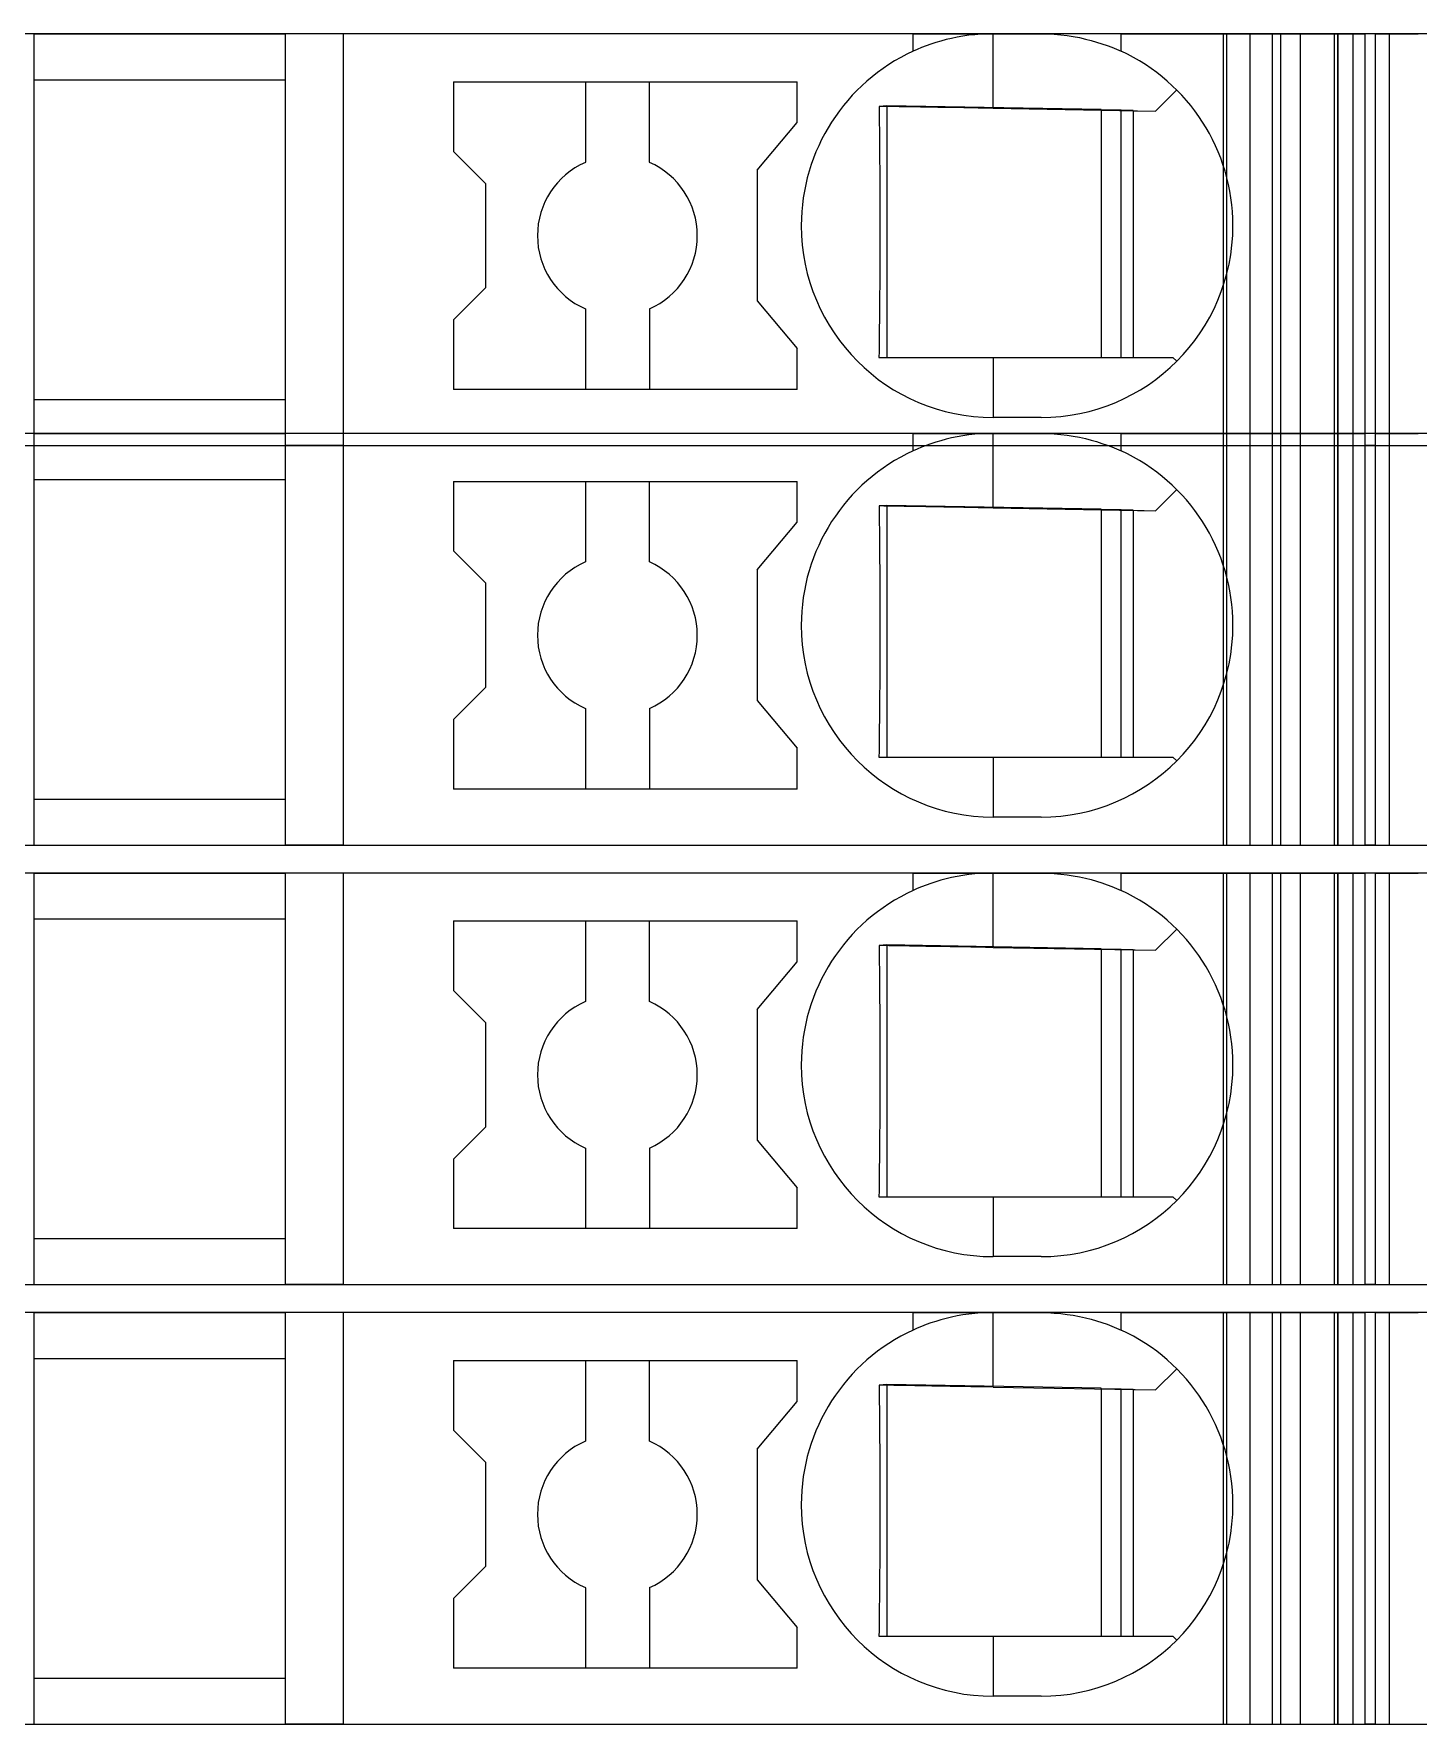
# Model space of a CAD drawing. Header units: millimetres. Extents: x 0 to 1680, y 0 to 1188.
# Drawn here: x 877.05 to 894.37, y 385.35 to 406.5 of the extents above; entities that cross this region are included whole.
import ezdxf
from ezdxf.enums import TextEntityAlignment as Align

# ---------------------------------------------------------------- set-up
doc = ezdxf.new("R2010")
doc.units = ezdxf.units.MM
for name, color, linetype, lineweight in [('EPLAN309', 5, 'Continuous', 5), ('EPLAN493', 5, 'Continuous', 5), ('MAIN-1', 7, 'Continuous', 5), ('MAIN-2', 7, 'Continuous', 5)]:
    doc.layers.add(name, color=color, linetype=linetype, lineweight=lineweight)
doc.styles.add('Tahoma', font='')
doc.styles.get('Tahoma').set_extended_font_data('Tahoma')

# ---------------------------------------------------------------- blocks, each defined once
blk = doc.blocks.new('EPLSYM_LibrarySPECIAL_Symbol12_Variant0_Placement8')
at = {"layer": 'EPLAN309', "lineweight": 13, "ltscale": 16}
blk.add_lwpolyline([(0, -5.15), (68.15, -5.15), (68.15, 0), (0, 0)], close=True, dxfattribs=at)
at = {"layer": 'EPLAN493', "color": 5, "style": 'Tahoma'}
blk.add_attdef('17_20450', text='', height=2.3478, dxfattribs=at).set_placement((0, -21.83478), align=Align.MIDDLE_RIGHT)
blk = doc.blocks.new('EPLSYM_LibrarySPECIAL_Symbol12_Variant0_Placement8_1')
at = {"layer": 'EPLAN309', "lineweight": 13, "ltscale": 16}
blk.add_lwpolyline([(0, -5.15), (68.15, -5.15), (68.15, 0), (0, 0)], close=True, dxfattribs=at)
at = {"layer": 'EPLAN493', "color": 5, "style": 'Tahoma'}
blk.add_attdef('17_20450', text='', height=2.3478, dxfattribs=at).set_placement((0, -21.83478), align=Align.MIDDLE_RIGHT)
blk = doc.blocks.new('EPLSYM_LibrarySPECIAL_Symbol12_Variant0_Placement8_2')
at = {"layer": 'EPLAN309', "lineweight": 13, "ltscale": 16}
blk.add_lwpolyline([(0, -5.15), (68.15, -5.15), (68.15, 0), (0, 0)], close=True, dxfattribs=at)
at = {"layer": 'EPLAN493', "color": 5, "style": 'Tahoma'}
blk.add_attdef('17_20450', text='', height=2.3478, dxfattribs=at).set_placement((0, -21.83478), align=Align.MIDDLE_RIGHT)
blk = doc.blocks.new('EPLSYM_LibrarySPECIAL_Symbol12_Variant0_Placement8_30')
at = {"layer": 'EPLAN309', "lineweight": 13, "ltscale": 16}
blk.add_lwpolyline([(0, -5.15), (68.15, -5.15), (68.15, 0), (0, 0)], close=True, dxfattribs=at)
at = {"layer": 'EPLAN493', "color": 5, "style": 'Tahoma'}
blk.add_attdef('17_20450', text='', height=2.3478, dxfattribs=at).set_placement((0, -21.83478), align=Align.MIDDLE_RIGHT)

msp = doc.modelspace()

# ---------------------------------------------------------------- linework, layer by layer
at = {"layer": 'MAIN-1'}
for p, q in [((877.05, 406.5), (880.2, 406.5)), ((877.05, 406.5), (877.05, 401.35)), ((880.919, 406.5), (880.2, 406.5)), ((880.2, 401.35), (880.2, 406.5)), ((888.05, 406.5), (880.919, 406.5)), ((880.919, 406.5), (880.919, 401.35)), ((888.05, 406.5), (889.05, 406.5)), ((888.05, 406.282), (888.05, 406.5)), ((888.102, 406.305), (888.05, 406.282)), ((888.156, 406.327), (888.102, 406.305)), ((888.213, 406.349), (888.156, 406.327)), ((888.272, 406.37), (888.213, 406.349)), ((888.333, 406.39), (888.272, 406.37)), ((888.397, 406.409), (888.333, 406.39)), ((888.463, 406.427), (888.397, 406.409)), ((888.531, 406.443), (888.463, 406.427)), ((888.601, 406.458), (888.531, 406.443)), ((888.673, 406.47), (888.601, 406.458)), ((888.746, 406.481), (888.673, 406.47)), ((888.821, 406.489), (888.746, 406.481)), ((888.897, 406.495), (888.821, 406.489)), ((888.973, 406.499), (888.897, 406.495)), ((889.05, 406.5), (888.973, 406.499)), ((889.05, 405.568), (889.05, 406.5)), ((889.05, 406.5), (889.65, 406.5)), ((889.65, 406.5), (889.732, 406.499)), ((890.65, 406.5), (889.65, 406.5)), ((889.732, 406.499), (889.814, 406.494)), ((889.814, 406.494), (889.896, 406.487)), ((889.896, 406.487), (889.975, 406.478)), ((889.975, 406.478), (890.053, 406.466)), ((890.053, 406.466), (890.13, 406.452)), ((890.13, 406.452), (890.204, 406.435)), ((890.204, 406.435), (890.275, 406.417)), ((890.275, 406.417), (890.345, 406.397)), ((890.345, 406.397), (890.411, 406.376)), ((890.411, 406.376), (890.475, 406.354)), ((890.475, 406.354), (890.536, 406.331)), ((890.536, 406.331), (890.594, 406.306)), ((890.594, 406.306), (890.65, 406.282)), ((890.65, 406.5), (893.704, 406.5)), ((890.65, 406.282), (890.65, 406.5)), ((893.832, 406.5), (893.704, 406.5)), ((893.704, 401.35), (893.704, 406.5)), ((893.832, 406.5), (894.367, 406.5)), ((893.832, 401.35), (893.832, 406.5)), ((877.05, 405.925), (880.2, 405.925)), ((882.3, 405.9), (882.3, 405.029)), ((882.3, 405.9), (886.6, 405.9)), ((883.95, 405.9), (883.95, 404.892)), ((884.75, 404.892), (884.75, 405.9)), ((886.6, 405.389), (886.6, 405.9)), ((891.083, 405.533), (891.347, 405.797)), ((887.624, 405.592), (887.625, 405.522)), ((887.685, 405.591), (887.624, 405.592)), ((887.625, 405.522), (887.625, 405.45)), ((887.625, 405.45), (887.626, 405.377)), ((887.746, 405.59), (887.685, 405.591)), ((887.721, 405.591), (887.721, 402.45)), ((887.809, 405.589), (887.746, 405.59)), ((887.873, 405.588), (887.809, 405.589)), ((887.937, 405.587), (887.873, 405.588)), ((888.003, 405.586), (887.937, 405.587)), ((888.071, 405.585), (888.003, 405.586)), ((888.14, 405.584), (888.071, 405.585)), ((888.21, 405.582), (888.14, 405.584)), ((888.283, 405.581), (888.21, 405.582)), ((888.358, 405.58), (888.283, 405.581)), ((888.435, 405.579), (888.358, 405.58)), ((888.514, 405.577), (888.435, 405.579)), ((888.597, 405.576), (888.514, 405.577)), ((888.682, 405.575), (888.597, 405.576)), ((888.771, 405.573), (888.682, 405.575)), ((888.862, 405.571), (888.771, 405.573)), ((888.955, 405.57), (888.862, 405.571)), ((889.05, 405.568), (888.955, 405.57)), ((889.05, 405.568), (891.083, 405.533)), ((890.4, 405.545), (890.4, 402.45)), ((890.65, 402.45), (890.65, 405.54)), ((890.8, 405.538), (890.8, 402.45)), ((886.1, 404.793), (886.6, 405.389)), ((887.626, 405.377), (887.627, 405.303)), ((887.627, 405.303), (887.628, 405.227)), ((882.7, 404.629), (882.3, 405.029)), ((887.628, 405.227), (887.628, 405.149)), ((887.628, 405.149), (887.629, 405.07)), ((887.629, 405.07), (887.63, 404.988)), ((887.63, 404.988), (887.63, 404.904)), ((887.63, 404.904), (887.631, 404.817)), ((887.631, 404.817), (887.631, 404.726)), ((882.7, 404.629), (882.7, 403.321)), ((886.1, 404.793), (886.1, 403.157)), ((887.631, 404.726), (887.632, 404.632)), ((887.632, 404.632), (887.633, 404.534)), ((887.633, 404.534), (887.633, 404.431)), ((887.633, 404.431), (887.633, 404.324)), ((887.633, 404.324), (887.633, 404.213)), ((887.633, 404.213), (887.634, 404.1)), ((887.634, 404.1), (887.633, 403.979)), ((887.633, 403.979), (887.633, 403.861)), ((887.633, 403.861), (887.633, 403.747)), ((887.633, 403.747), (887.632, 403.638)), ((887.632, 403.638), (887.632, 403.534)), ((887.631, 403.339), (887.63, 403.248)), ((887.632, 403.534), (887.631, 403.434)), ((887.631, 403.434), (887.631, 403.339)), ((882.7, 403.321), (882.3, 402.921)), ((886.1, 403.157), (886.6, 402.561)), ((887.629, 403.159), (887.628, 403.073)), ((887.63, 403.248), (887.629, 403.159)), ((882.3, 402.921), (882.3, 402.05)), ((883.95, 403.058), (883.95, 402.05)), ((884.75, 403.058), (884.75, 402.05)), ((887.627, 402.908), (887.626, 402.829)), ((887.628, 402.99), (887.627, 402.908)), ((887.628, 403.073), (887.628, 402.99)), ((887.625, 402.75), (887.624, 402.674)), ((887.626, 402.829), (887.625, 402.75)), ((886.6, 402.05), (886.6, 402.561)), ((887.623, 402.524), (887.622, 402.45)), ((887.624, 402.598), (887.623, 402.524)), ((887.624, 402.674), (887.624, 402.598)), ((887.622, 402.45), (887.683, 402.45)), ((887.683, 402.45), (887.746, 402.45)), ((887.746, 402.45), (887.809, 402.45)), ((887.809, 402.45), (887.873, 402.45)), ((887.873, 402.45), (887.939, 402.45)), ((887.939, 402.45), (888.005, 402.45)), ((888.005, 402.45), (888.074, 402.45)), ((888.074, 402.45), (888.144, 402.45)), ((888.144, 402.45), (888.215, 402.45)), ((888.215, 402.45), (888.289, 402.45)), ((888.289, 402.45), (888.364, 402.45)), ((888.364, 402.45), (888.442, 402.45)), ((888.442, 402.45), (888.522, 402.45)), ((888.522, 402.45), (888.605, 402.45)), ((888.605, 402.45), (888.69, 402.45)), ((888.69, 402.45), (888.778, 402.45)), ((888.778, 402.45), (888.867, 402.45)), ((888.867, 402.45), (888.958, 402.45)), ((888.958, 402.45), (889.05, 402.45)), ((889.05, 402.45), (891.3, 402.45)), ((889.05, 402.45), (889.05, 401.7)), ((891.347, 402.403), (891.3, 402.45)), ((877.05, 401.925), (880.2, 401.925)), ((886.6, 402.05), (882.3, 402.05)), ((889.65, 401.7), (889.05, 401.7)), ((877.05, 401.5), (880.2, 401.5)), ((877.05, 401.5), (877.05, 396.35)), ((880.919, 401.5), (880.2, 401.5)), ((880.2, 396.35), (880.2, 401.5)), ((888.05, 401.5), (880.919, 401.5)), ((880.919, 401.5), (880.919, 396.35)), ((888.05, 401.5), (889.05, 401.5)), ((888.05, 401.282), (888.05, 401.5)), ((888.463, 401.427), (888.397, 401.409)), ((888.531, 401.443), (888.463, 401.427)), ((888.601, 401.458), (888.531, 401.443)), ((888.673, 401.47), (888.601, 401.458)), ((888.746, 401.481), (888.673, 401.47)), ((888.821, 401.489), (888.746, 401.481)), ((888.897, 401.495), (888.821, 401.489)), ((888.973, 401.499), (888.897, 401.495)), ((889.05, 401.5), (888.973, 401.499)), ((889.05, 400.568), (889.05, 401.5)), ((889.05, 401.5), (889.65, 401.5)), ((889.65, 401.5), (889.732, 401.499)), ((890.65, 401.5), (889.65, 401.5)), ((889.732, 401.499), (889.814, 401.494)), ((889.814, 401.494), (889.896, 401.487)), ((889.896, 401.487), (889.975, 401.478)), ((889.975, 401.478), (890.053, 401.466)), ((890.053, 401.466), (890.13, 401.452)), ((890.13, 401.452), (890.204, 401.435)), ((890.204, 401.435), (890.275, 401.417)), ((890.65, 401.5), (893.704, 401.5)), ((890.65, 401.282), (890.65, 401.5)), ((893.832, 401.5), (893.704, 401.5)), ((893.704, 396.35), (893.704, 401.5)), ((893.832, 401.5), (894.367, 401.5)), ((893.832, 396.35), (893.832, 401.5)), ((877.05, 401.35), (880.2, 401.35)), ((880.919, 401.35), (880.2, 401.35)), ((880.919, 401.35), (893.704, 401.35)), ((888.102, 401.305), (888.05, 401.282)), ((888.156, 401.327), (888.102, 401.305)), ((888.213, 401.349), (888.156, 401.327)), ((888.272, 401.37), (888.213, 401.349)), ((888.333, 401.39), (888.272, 401.37)), ((888.397, 401.409), (888.333, 401.39)), ((890.275, 401.417), (890.345, 401.397)), ((890.345, 401.397), (890.411, 401.376)), ((890.411, 401.376), (890.475, 401.354)), ((890.475, 401.354), (890.536, 401.331)), ((890.536, 401.331), (890.594, 401.306)), ((890.594, 401.306), (890.65, 401.282)), ((892.544, 401.35), (892.544, 401.35)), ((892.65, 401.35), (892.65, 401.35)), ((893.832, 401.35), (893.704, 401.35)), ((893.832, 401.35), (894.367, 401.35)), ((877.05, 400.925), (880.2, 400.925)), ((882.3, 400.9), (882.3, 400.029)), ((882.3, 400.9), (886.6, 400.9)), ((883.95, 400.9), (883.95, 399.892)), ((884.75, 399.892), (884.75, 400.9)), ((886.6, 400.389), (886.6, 400.9)), ((891.083, 400.533), (891.347, 400.797)), ((887.624, 400.592), (887.625, 400.522)), ((887.685, 400.591), (887.624, 400.592)), ((887.746, 400.59), (887.685, 400.591)), ((887.721, 400.591), (887.721, 397.45)), ((887.809, 400.589), (887.746, 400.59)), ((887.873, 400.588), (887.809, 400.589)), ((887.937, 400.587), (887.873, 400.588)), ((888.003, 400.586), (887.937, 400.587)), ((888.071, 400.585), (888.003, 400.586)), ((888.14, 400.584), (888.071, 400.585)), ((888.21, 400.582), (888.14, 400.584)), ((888.283, 400.581), (888.21, 400.582)), ((888.358, 400.58), (888.283, 400.581)), ((886.1, 399.793), (886.6, 400.389)), ((887.625, 400.522), (887.625, 400.45)), ((887.625, 400.45), (887.626, 400.377)), ((887.626, 400.377), (887.627, 400.303)), ((888.435, 400.579), (888.358, 400.58)), ((888.514, 400.577), (888.435, 400.579)), ((888.597, 400.576), (888.514, 400.577)), ((888.682, 400.575), (888.597, 400.576)), ((888.771, 400.573), (888.682, 400.575)), ((888.862, 400.571), (888.771, 400.573)), ((888.955, 400.57), (888.862, 400.571)), ((889.05, 400.568), (888.955, 400.57)), ((889.05, 400.568), (891.083, 400.533)), ((890.4, 400.545), (890.4, 397.45)), ((890.65, 397.45), (890.65, 400.54)), ((890.8, 400.538), (890.8, 397.45)), ((887.627, 400.303), (887.628, 400.227)), ((887.628, 400.227), (887.628, 400.149)), ((882.7, 399.629), (882.3, 400.029)), ((887.628, 400.149), (887.629, 400.07)), ((887.629, 400.07), (887.63, 399.988)), ((887.63, 399.988), (887.63, 399.904)), ((886.1, 399.793), (886.1, 398.157)), ((887.63, 399.904), (887.631, 399.817)), ((887.631, 399.817), (887.631, 399.726)), ((882.7, 399.629), (882.7, 398.321)), ((887.631, 399.726), (887.632, 399.632)), ((887.632, 399.632), (887.633, 399.534)), ((887.633, 399.534), (887.633, 399.431)), ((887.633, 399.431), (887.633, 399.324)), ((887.633, 399.324), (887.633, 399.213)), ((887.633, 399.213), (887.634, 399.1)), ((887.634, 399.1), (887.633, 398.979)), ((887.633, 398.979), (887.633, 398.861)), ((887.633, 398.747), (887.632, 398.638)), ((887.633, 398.861), (887.633, 398.747)), ((887.632, 398.534), (887.631, 398.434)), ((887.632, 398.638), (887.632, 398.534)), ((882.7, 398.321), (882.3, 397.921)), ((887.631, 398.339), (887.63, 398.248)), ((887.631, 398.434), (887.631, 398.339)), ((883.95, 398.058), (883.95, 397.05)), ((884.75, 398.058), (884.75, 397.05)), ((886.1, 398.157), (886.6, 397.561)), ((887.629, 398.159), (887.628, 398.073)), ((887.628, 398.073), (887.628, 397.99)), ((887.63, 398.248), (887.629, 398.159)), ((882.3, 397.921), (882.3, 397.05)), ((887.627, 397.908), (887.626, 397.829)), ((887.628, 397.99), (887.627, 397.908)), ((887.625, 397.75), (887.624, 397.674)), ((887.624, 397.674), (887.624, 397.598)), ((887.626, 397.829), (887.625, 397.75)), ((886.6, 397.05), (886.6, 397.561)), ((887.623, 397.524), (887.622, 397.45)), ((887.622, 397.45), (887.683, 397.45)), ((887.624, 397.598), (887.623, 397.524)), ((887.683, 397.45), (887.746, 397.45)), ((887.746, 397.45), (887.809, 397.45)), ((887.809, 397.45), (887.873, 397.45)), ((887.873, 397.45), (887.939, 397.45)), ((887.939, 397.45), (888.005, 397.45)), ((888.005, 397.45), (888.074, 397.45)), ((888.074, 397.45), (888.144, 397.45)), ((888.144, 397.45), (888.215, 397.45)), ((888.215, 397.45), (888.289, 397.45)), ((888.289, 397.45), (888.364, 397.45)), ((888.364, 397.45), (888.442, 397.45)), ((888.442, 397.45), (888.522, 397.45)), ((888.522, 397.45), (888.605, 397.45)), ((888.605, 397.45), (888.69, 397.45)), ((888.69, 397.45), (888.778, 397.45)), ((888.778, 397.45), (888.867, 397.45)), ((888.867, 397.45), (888.958, 397.45)), ((888.958, 397.45), (889.05, 397.45)), ((889.05, 397.45), (891.3, 397.45)), ((889.05, 397.45), (889.05, 396.7)), ((891.347, 397.403), (891.3, 397.45)), ((886.6, 397.05), (882.3, 397.05)), ((877.05, 396.925), (880.2, 396.925)), ((889.65, 396.7), (889.05, 396.7)), ((877.05, 396.35), (880.2, 396.35)), ((880.919, 396.35), (880.2, 396.35)), ((880.919, 396.35), (893.704, 396.35)), ((892.544, 396.35), (892.544, 396.35)), ((892.65, 396.35), (892.65, 396.35)), ((893.832, 396.35), (893.704, 396.35)), ((893.832, 396.35), (894.367, 396.35)), ((877.05, 396), (880.2, 396)), ((877.05, 396), (877.05, 390.85)), ((880.919, 396), (880.2, 396)), ((880.2, 390.85), (880.2, 396)), ((888.05, 396), (880.919, 396)), ((880.919, 396), (880.919, 390.85)), ((888.05, 396), (889.05, 396)), ((888.05, 395.782), (888.05, 396)), ((888.531, 395.943), (888.463, 395.927)), ((888.601, 395.958), (888.531, 395.943)), ((888.673, 395.97), (888.601, 395.958)), ((888.746, 395.981), (888.673, 395.97)), ((888.821, 395.989), (888.746, 395.981)), ((888.897, 395.995), (888.821, 395.989)), ((888.973, 395.999), (888.897, 395.995)), ((889.05, 396), (888.973, 395.999)), ((889.05, 395.068), (889.05, 396)), ((889.05, 396), (889.65, 396)), ((889.65, 396), (889.732, 395.999)), ((890.65, 396), (889.65, 396)), ((889.732, 395.999), (889.814, 395.994)), ((889.814, 395.994), (889.896, 395.987)), ((889.896, 395.987), (889.975, 395.978)), ((889.975, 395.978), (890.053, 395.966)), ((890.053, 395.966), (890.13, 395.952)), ((890.13, 395.952), (890.204, 395.935)), ((890.204, 395.935), (890.275, 395.917)), ((890.65, 396), (893.704, 396)), ((890.65, 395.782), (890.65, 396)), ((893.832, 396), (893.704, 396)), ((893.704, 390.85), (893.704, 396)), ((893.832, 396), (894.367, 396)), ((893.832, 390.85), (893.832, 396)), ((888.102, 395.805), (888.05, 395.782)), ((888.156, 395.827), (888.102, 395.805)), ((888.213, 395.849), (888.156, 395.827)), ((888.272, 395.87), (888.213, 395.849)), ((888.333, 395.89), (888.272, 395.87)), ((888.397, 395.909), (888.333, 395.89)), ((888.463, 395.927), (888.397, 395.909)), ((890.275, 395.917), (890.345, 395.897)), ((890.345, 395.897), (890.411, 395.876)), ((890.411, 395.876), (890.475, 395.854)), ((890.475, 395.854), (890.536, 395.831)), ((890.536, 395.831), (890.594, 395.806)), ((890.594, 395.806), (890.65, 395.782)), ((877.05, 395.425), (880.2, 395.425)), ((882.3, 395.4), (882.3, 394.529)), ((882.3, 395.4), (886.6, 395.4)), ((883.95, 395.4), (883.95, 394.392)), ((884.75, 394.392), (884.75, 395.4)), ((886.6, 394.889), (886.6, 395.4)), ((891.083, 395.033), (891.347, 395.297)), ((887.624, 395.092), (887.625, 395.022)), ((887.685, 395.091), (887.624, 395.092)), ((887.746, 395.09), (887.685, 395.091)), ((887.721, 395.091), (887.721, 391.95)), ((887.809, 395.089), (887.746, 395.09)), ((887.873, 395.088), (887.809, 395.089)), ((887.937, 395.087), (887.873, 395.088)), ((888.003, 395.086), (887.937, 395.087)), ((888.071, 395.085), (888.003, 395.086)), ((888.14, 395.084), (888.071, 395.085)), ((888.21, 395.082), (888.14, 395.084)), ((888.283, 395.081), (888.21, 395.082)), ((886.1, 394.293), (886.6, 394.889)), ((887.625, 395.022), (887.625, 394.95)), ((887.625, 394.95), (887.626, 394.877)), ((887.626, 394.877), (887.627, 394.803)), ((888.358, 395.08), (888.283, 395.081)), ((888.435, 395.079), (888.358, 395.08)), ((888.514, 395.077), (888.435, 395.079)), ((888.597, 395.076), (888.514, 395.077)), ((888.682, 395.075), (888.597, 395.076)), ((888.771, 395.073), (888.682, 395.075)), ((888.862, 395.071), (888.771, 395.073)), ((888.955, 395.07), (888.862, 395.071)), ((889.05, 395.068), (888.955, 395.07)), ((889.05, 395.068), (891.083, 395.033)), ((890.4, 395.045), (890.4, 391.95)), ((890.65, 391.95), (890.65, 395.04)), ((890.8, 395.038), (890.8, 391.95)), ((887.627, 394.803), (887.628, 394.727)), ((887.628, 394.727), (887.628, 394.649)), ((882.7, 394.129), (882.3, 394.529)), ((887.628, 394.649), (887.629, 394.57)), ((887.629, 394.57), (887.63, 394.488)), ((887.63, 394.488), (887.63, 394.404)), ((886.1, 394.293), (886.1, 392.657)), ((887.63, 394.404), (887.631, 394.317)), ((887.631, 394.317), (887.631, 394.226)), ((882.7, 394.129), (882.7, 392.821)), ((887.631, 394.226), (887.632, 394.132)), ((887.632, 394.132), (887.633, 394.034)), ((887.633, 394.034), (887.633, 393.931)), ((887.633, 393.931), (887.633, 393.824)), ((887.633, 393.824), (887.633, 393.713)), ((887.633, 393.713), (887.634, 393.6)), ((887.634, 393.6), (887.633, 393.479)), ((887.633, 393.479), (887.633, 393.361)), ((887.633, 393.247), (887.632, 393.138)), ((887.633, 393.361), (887.633, 393.247)), ((887.632, 393.034), (887.631, 392.934)), ((887.632, 393.138), (887.632, 393.034)), ((882.7, 392.821), (882.3, 392.421)), ((887.631, 392.839), (887.63, 392.748)), ((887.631, 392.934), (887.631, 392.839)), ((883.95, 392.558), (883.95, 391.55)), ((884.75, 392.558), (884.75, 391.55)), ((886.1, 392.657), (886.6, 392.061)), ((887.629, 392.659), (887.628, 392.573)), ((887.628, 392.573), (887.628, 392.49)), ((887.63, 392.748), (887.629, 392.659)), ((882.3, 392.421), (882.3, 391.55)), ((887.627, 392.408), (887.626, 392.329)), ((887.628, 392.49), (887.627, 392.408)), ((887.625, 392.25), (887.624, 392.174)), ((887.624, 392.174), (887.624, 392.098)), ((887.626, 392.329), (887.625, 392.25)), ((886.6, 391.55), (886.6, 392.061)), ((887.623, 392.024), (887.622, 391.95)), ((887.622, 391.95), (887.683, 391.95)), ((887.624, 392.098), (887.623, 392.024)), ((887.683, 391.95), (887.746, 391.95)), ((887.746, 391.95), (887.809, 391.95)), ((887.809, 391.95), (887.873, 391.95)), ((887.873, 391.95), (887.939, 391.95)), ((887.939, 391.95), (888.005, 391.95)), ((888.005, 391.95), (888.074, 391.95)), ((888.074, 391.95), (888.144, 391.95)), ((888.144, 391.95), (888.215, 391.95)), ((888.215, 391.95), (888.289, 391.95)), ((888.289, 391.95), (888.364, 391.95)), ((888.364, 391.95), (888.442, 391.95)), ((888.442, 391.95), (888.522, 391.95)), ((888.522, 391.95), (888.605, 391.95)), ((888.605, 391.95), (888.69, 391.95)), ((888.69, 391.95), (888.778, 391.95)), ((888.778, 391.95), (888.867, 391.95)), ((888.867, 391.95), (888.958, 391.95)), ((888.958, 391.95), (889.05, 391.95)), ((889.05, 391.95), (891.3, 391.95)), ((889.05, 391.95), (889.05, 391.2)), ((891.347, 391.903), (891.3, 391.95)), ((886.6, 391.55), (882.3, 391.55)), ((877.05, 391.425), (880.2, 391.425)), ((889.65, 391.2), (889.05, 391.2)), ((877.05, 390.85), (880.2, 390.85)), ((880.919, 390.85), (880.2, 390.85)), ((880.919, 390.85), (893.704, 390.85)), ((892.544, 390.85), (892.544, 390.85)), ((892.65, 390.85), (892.65, 390.85)), ((893.832, 390.85), (893.704, 390.85)), ((893.832, 390.85), (894.367, 390.85)), ((877.05, 390.5), (880.2, 390.5)), ((877.05, 390.5), (877.05, 385.35)), ((880.919, 390.5), (880.2, 390.5)), ((880.2, 385.35), (880.2, 390.5)), ((888.05, 390.5), (880.919, 390.5)), ((880.919, 390.5), (880.919, 385.35)), ((888.05, 390.5), (889.05, 390.5)), ((888.05, 390.282), (888.05, 390.5)), ((888.531, 390.443), (888.463, 390.427)), ((888.601, 390.458), (888.531, 390.443)), ((888.673, 390.47), (888.601, 390.458)), ((888.746, 390.481), (888.673, 390.47)), ((888.821, 390.489), (888.746, 390.481)), ((888.897, 390.495), (888.821, 390.489)), ((888.973, 390.499), (888.897, 390.495)), ((889.05, 390.5), (888.973, 390.499)), ((889.05, 389.568), (889.05, 390.5)), ((889.05, 390.5), (889.65, 390.5)), ((889.65, 390.5), (889.732, 390.499)), ((890.65, 390.5), (889.65, 390.5)), ((889.732, 390.499), (889.814, 390.494)), ((889.814, 390.494), (889.896, 390.487)), ((889.896, 390.487), (889.975, 390.478)), ((889.975, 390.478), (890.053, 390.466)), ((890.053, 390.466), (890.13, 390.452)), ((890.13, 390.452), (890.204, 390.435)), ((890.204, 390.435), (890.275, 390.417)), ((890.65, 390.5), (893.704, 390.5)), ((890.65, 390.282), (890.65, 390.5)), ((893.832, 390.5), (893.704, 390.5)), ((893.704, 385.35), (893.704, 390.5)), ((893.832, 390.5), (894.367, 390.5)), ((893.832, 385.35), (893.832, 390.5)), ((888.102, 390.305), (888.05, 390.282)), ((888.156, 390.327), (888.102, 390.305)), ((888.213, 390.349), (888.156, 390.327)), ((888.272, 390.37), (888.213, 390.349)), ((888.333, 390.39), (888.272, 390.37)), ((888.397, 390.409), (888.333, 390.39)), ((888.463, 390.427), (888.397, 390.409)), ((890.275, 390.417), (890.345, 390.397)), ((890.345, 390.397), (890.411, 390.376)), ((890.411, 390.376), (890.475, 390.354)), ((890.475, 390.354), (890.536, 390.331)), ((890.536, 390.331), (890.594, 390.306)), ((890.594, 390.306), (890.65, 390.282)), ((877.05, 389.925), (880.2, 389.925)), ((882.3, 389.9), (882.3, 389.029)), ((882.3, 389.9), (886.6, 389.9)), ((883.95, 389.9), (883.95, 388.892)), ((884.75, 388.892), (884.75, 389.9)), ((886.6, 389.389), (886.6, 389.9)), ((891.083, 389.533), (891.347, 389.797)), ((887.624, 389.592), (887.625, 389.522)), ((887.685, 389.591), (887.624, 389.592)), ((887.746, 389.59), (887.685, 389.591)), ((887.721, 389.591), (887.721, 386.45)), ((887.809, 389.589), (887.746, 389.59)), ((887.873, 389.588), (887.809, 389.589)), ((887.937, 389.587), (887.873, 389.588)), ((888.003, 389.586), (887.937, 389.587)), ((888.071, 389.585), (888.003, 389.586)), ((888.14, 389.584), (888.071, 389.585)), ((888.21, 389.582), (888.14, 389.584)), ((886.1, 388.793), (886.6, 389.389)), ((887.625, 389.522), (887.625, 389.45)), ((887.625, 389.45), (887.626, 389.377)), ((887.626, 389.377), (887.627, 389.303)), ((888.283, 389.581), (888.21, 389.582)), ((888.358, 389.58), (888.283, 389.581)), ((888.435, 389.579), (888.358, 389.58)), ((888.514, 389.577), (888.435, 389.579)), ((888.597, 389.576), (888.514, 389.577)), ((888.682, 389.575), (888.597, 389.576)), ((888.771, 389.573), (888.682, 389.575)), ((888.862, 389.571), (888.771, 389.573)), ((888.955, 389.57), (888.862, 389.571)), ((889.05, 389.568), (888.955, 389.57)), ((889.05, 389.568), (891.083, 389.533)), ((890.4, 389.545), (890.4, 386.45)), ((890.65, 386.45), (890.65, 389.54)), ((890.8, 389.538), (890.8, 386.45)), ((887.627, 389.303), (887.628, 389.227)), ((887.628, 389.227), (887.628, 389.149)), ((882.7, 388.629), (882.3, 389.029)), ((887.628, 389.149), (887.629, 389.07)), ((887.629, 389.07), (887.63, 388.988)), ((887.63, 388.988), (887.63, 388.904)), ((886.1, 388.793), (886.1, 387.157)), ((887.63, 388.904), (887.631, 388.817)), ((887.631, 388.817), (887.631, 388.726)), ((882.7, 388.629), (882.7, 387.321)), ((887.631, 388.726), (887.632, 388.632)), ((887.632, 388.632), (887.633, 388.534)), ((887.633, 388.534), (887.633, 388.431)), ((887.633, 388.431), (887.633, 388.324)), ((887.633, 388.324), (887.633, 388.213)), ((887.633, 388.213), (887.634, 388.1)), ((887.634, 388.1), (887.633, 387.979)), ((887.633, 387.979), (887.633, 387.861)), ((887.633, 387.747), (887.632, 387.638)), ((887.633, 387.861), (887.633, 387.747)), ((887.632, 387.534), (887.631, 387.434)), ((887.632, 387.638), (887.632, 387.534)), ((882.7, 387.321), (882.3, 386.921)), ((887.631, 387.339), (887.63, 387.248)), ((887.631, 387.434), (887.631, 387.339)), ((883.95, 387.058), (883.95, 386.05)), ((884.75, 387.058), (884.75, 386.05)), ((886.1, 387.157), (886.6, 386.561)), ((887.629, 387.159), (887.628, 387.073)), ((887.628, 387.073), (887.628, 386.99)), ((887.63, 387.248), (887.629, 387.159)), ((882.3, 386.921), (882.3, 386.05)), ((887.627, 386.908), (887.626, 386.829)), ((887.628, 386.99), (887.627, 386.908)), ((887.625, 386.75), (887.624, 386.674)), ((887.624, 386.674), (887.624, 386.598)), ((887.626, 386.829), (887.625, 386.75)), ((886.6, 386.05), (886.6, 386.561)), ((887.623, 386.524), (887.622, 386.45)), ((887.622, 386.45), (887.683, 386.45)), ((887.624, 386.598), (887.623, 386.524)), ((887.683, 386.45), (887.746, 386.45)), ((887.746, 386.45), (887.809, 386.45)), ((887.809, 386.45), (887.873, 386.45)), ((887.873, 386.45), (887.939, 386.45)), ((887.939, 386.45), (888.005, 386.45)), ((888.005, 386.45), (888.074, 386.45)), ((888.074, 386.45), (888.144, 386.45)), ((888.144, 386.45), (888.215, 386.45)), ((888.215, 386.45), (888.289, 386.45)), ((888.289, 386.45), (888.364, 386.45)), ((888.364, 386.45), (888.442, 386.45)), ((888.442, 386.45), (888.522, 386.45)), ((888.522, 386.45), (888.605, 386.45)), ((888.605, 386.45), (888.69, 386.45)), ((888.69, 386.45), (888.778, 386.45)), ((888.778, 386.45), (888.867, 386.45)), ((888.867, 386.45), (888.958, 386.45)), ((888.958, 386.45), (889.05, 386.45)), ((889.05, 386.45), (891.3, 386.45)), ((889.05, 386.45), (889.05, 385.7)), ((891.347, 386.403), (891.3, 386.45)), ((886.6, 386.05), (882.3, 386.05)), ((877.05, 385.925), (880.2, 385.925)), ((889.65, 385.7), (889.05, 385.7)), ((877.05, 385.35), (880.2, 385.35)), ((880.919, 385.35), (880.2, 385.35)), ((880.919, 385.35), (893.704, 385.35)), ((892.544, 385.35), (892.544, 385.35)), ((892.65, 385.35), (892.65, 385.35)), ((893.832, 385.35), (893.704, 385.35)), ((893.832, 385.35), (894.367, 385.35))]:
    msp.add_line(p, q, dxfattribs=at)
for centre, radius, start, end in [((889.05, 404.1), 2.4, 114.6244, 180), ((889.65, 404.1), 2.4, 0, 65.3756), ((884.35, 403.975), 1, 113.5782, 180), ((884.35, 403.975), 1, 0, 66.4218), ((884.35, 403.975), 1, 180, 246.4218), ((884.35, 403.975), 1, 293.5782, 0), ((889.05, 404.1), 2.4, 180, 270), ((889.65, 404.1), 2.4, 270, 0), ((889.05, 399.1), 2.4, 114.6244, 180), ((889.65, 399.1), 2.4, 0, 65.3756), ((884.35, 398.975), 1, 113.5782, 180), ((884.35, 398.975), 1, 0, 66.4218), ((884.35, 398.975), 1, 180, 246.4218), ((884.35, 398.975), 1, 293.5782, 0), ((889.05, 399.1), 2.4, 180, 270), ((889.65, 399.1), 2.4, 270, 0), ((889.05, 393.6), 2.4, 114.6244, 180), ((889.65, 393.6), 2.4, 0, 65.3756), ((884.35, 393.475), 1, 113.5782, 180), ((884.35, 393.475), 1, 0, 66.4218), ((884.35, 393.475), 1, 180, 246.4218), ((884.35, 393.475), 1, 293.5782, 0), ((889.05, 393.6), 2.4, 180, 270), ((889.65, 393.6), 2.4, 270, 0), ((889.05, 388.1), 2.4, 114.6244, 180), ((889.65, 388.1), 2.4, 0, 65.3756), ((884.35, 387.975), 1, 113.5782, 180), ((884.35, 387.975), 1, 0, 66.4218), ((884.35, 387.975), 1, 180, 246.4218), ((884.35, 387.975), 1, 293.5782, 0), ((889.05, 388.1), 2.4, 180, 270), ((889.65, 388.1), 2.4, 270, 0)]:
    msp.add_arc(centre, radius, start, end, dxfattribs=at)
at = {"layer": 'MAIN-2'}
for p, q in [((891.931, 401.35), (891.931, 406.5)), ((891.971, 406.5), (891.971, 401.35)), ((892.262, 406.5), (892.262, 401.35)), ((892.544, 401.35), (892.544, 406.5)), ((892.65, 401.35), (892.65, 406.5)), ((892.891, 406.5), (892.891, 401.35)), ((893.316, 406.5), (893.316, 401.35)), ((893.361, 406.5), (893.361, 401.35)), ((893.363, 401.35), (893.363, 406.5)), ((893.55, 406.5), (893.55, 401.35)), ((894.008, 401.35), (894.008, 406.5)), ((887.721, 405.6), (887.624, 405.592)), ((887.721, 405.6), (887.721, 405.591)), ((890.4, 405.553), (887.721, 405.6)), ((890.4, 405.548), (890.4, 405.553)), ((890.65, 405.543), (890.4, 405.548)), ((890.4, 405.548), (890.4, 405.545)), ((890.65, 405.543), (890.65, 405.542)), ((890.8, 405.539), (890.65, 405.542)), ((890.65, 405.54), (890.65, 405.542)), ((890.8, 405.538), (890.8, 405.539)), ((890.8, 405.538), (891.083, 405.533)), ((890.8, 405.538), (890.8, 405.538)), ((890.4, 402.45), (890.4, 402.45)), ((890.65, 402.45), (890.65, 402.45)), ((891.347, 402.403), (891.347, 402.403)), ((891.931, 396.35), (891.931, 401.5)), ((891.971, 401.5), (891.971, 396.35)), ((892.262, 401.5), (892.262, 396.35)), ((892.544, 396.35), (892.544, 401.5)), ((892.65, 396.35), (892.65, 401.5)), ((892.891, 401.5), (892.891, 396.35)), ((893.316, 401.5), (893.316, 396.35)), ((893.361, 401.5), (893.361, 396.35)), ((893.363, 396.35), (893.363, 401.5)), ((893.55, 401.5), (893.55, 396.35)), ((894.008, 396.35), (894.008, 401.5)), ((887.721, 400.6), (887.624, 400.592)), ((887.721, 400.6), (887.721, 400.591)), ((890.4, 400.553), (887.721, 400.6)), ((890.4, 400.548), (890.4, 400.553)), ((890.65, 400.543), (890.4, 400.548)), ((890.4, 400.548), (890.4, 400.545)), ((890.65, 400.543), (890.65, 400.542)), ((890.8, 400.539), (890.65, 400.542)), ((890.65, 400.54), (890.65, 400.542)), ((890.8, 400.538), (890.8, 400.539)), ((890.8, 400.538), (891.083, 400.533)), ((890.8, 400.538), (890.8, 400.538)), ((890.4, 397.45), (890.4, 397.45)), ((890.65, 397.45), (890.65, 397.45)), ((891.347, 397.403), (891.347, 397.403)), ((891.931, 390.85), (891.931, 396)), ((891.971, 396), (891.971, 390.85)), ((892.262, 396), (892.262, 390.85)), ((892.544, 390.85), (892.544, 396)), ((892.65, 390.85), (892.65, 396)), ((892.891, 396), (892.891, 390.85)), ((893.316, 396), (893.316, 390.85)), ((893.361, 396), (893.361, 390.85)), ((893.363, 390.85), (893.363, 396)), ((893.55, 396), (893.55, 390.85)), ((894.008, 390.85), (894.008, 396)), ((887.721, 395.1), (887.624, 395.092)), ((887.721, 395.1), (887.721, 395.091)), ((890.4, 395.053), (887.721, 395.1)), ((890.4, 395.048), (890.4, 395.053)), ((890.65, 395.043), (890.4, 395.048)), ((890.4, 395.048), (890.4, 395.045)), ((890.65, 395.043), (890.65, 395.042)), ((890.8, 395.039), (890.65, 395.042)), ((890.65, 395.04), (890.65, 395.042)), ((890.8, 395.038), (890.8, 395.039)), ((890.8, 395.038), (891.083, 395.033)), ((890.8, 395.038), (890.8, 395.038)), ((890.4, 391.95), (890.4, 391.95)), ((890.65, 391.95), (890.65, 391.95)), ((891.347, 391.903), (891.347, 391.903)), ((891.931, 385.35), (891.931, 390.5)), ((891.971, 390.5), (891.971, 385.35)), ((892.262, 390.5), (892.262, 385.35)), ((892.544, 385.35), (892.544, 390.5)), ((892.65, 385.35), (892.65, 390.5)), ((892.891, 390.5), (892.891, 385.35)), ((893.316, 390.5), (893.316, 385.35)), ((893.361, 390.5), (893.361, 385.35)), ((893.363, 385.35), (893.363, 390.5)), ((893.55, 390.5), (893.55, 385.35)), ((894.008, 385.35), (894.008, 390.5)), ((887.721, 389.6), (887.624, 389.592)), ((887.721, 389.6), (887.721, 389.591)), ((890.4, 389.553), (887.721, 389.6)), ((890.4, 389.548), (890.4, 389.553)), ((890.65, 389.543), (890.4, 389.548)), ((890.4, 389.548), (890.4, 389.545)), ((890.65, 389.543), (890.65, 389.542)), ((890.8, 389.539), (890.65, 389.542)), ((890.65, 389.54), (890.65, 389.542)), ((890.8, 389.538), (890.8, 389.539)), ((890.8, 389.538), (891.083, 389.533)), ((890.8, 389.538), (890.8, 389.538)), ((890.4, 386.45), (890.4, 386.45)), ((890.65, 386.45), (890.65, 386.45)), ((891.347, 386.403), (891.347, 386.403))]:
    msp.add_line(p, q, dxfattribs=at)

# ---------------------------------------------------------------- block references
for name, p in [('EPLSYM_LibrarySPECIAL_Symbol12_Variant0_Placement8_30', (841, 406.5)), ('EPLSYM_LibrarySPECIAL_Symbol12_Variant0_Placement8', (841, 401.5)), ('EPLSYM_LibrarySPECIAL_Symbol12_Variant0_Placement8_1', (841, 396)), ('EPLSYM_LibrarySPECIAL_Symbol12_Variant0_Placement8_2', (841, 390.5))]:
    msp.add_blockref(name, p)

doc.saveas('drawing.dxf')
